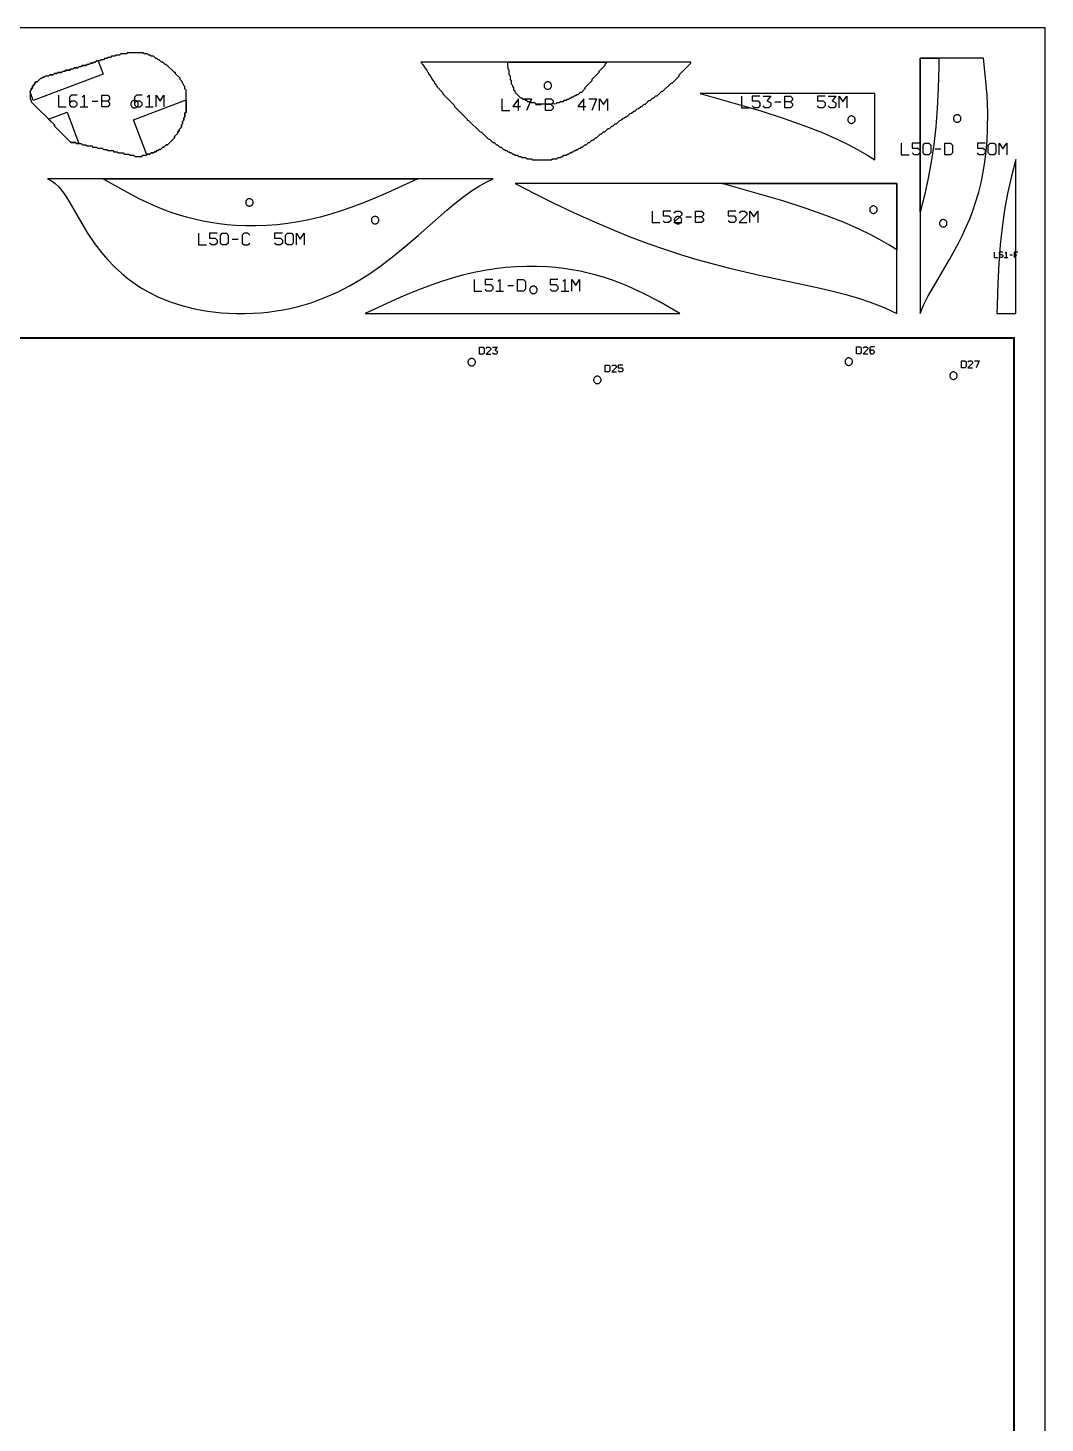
# Model space of a CAD drawing. Header units: millimetres. Extents: x 0 to 1219, y 0 to 1240.
# Drawn here: x 782 to 1219, y 620 to 1219 of the extents above; entities that cross this region are included whole.
import ezdxf

# ---------------------------------------------------------------- set-up
doc = ezdxf.new("R2010")
doc.units = ezdxf.units.MM
for name, color, linetype in [('CUT_DOWEL_3.2', 2, 'Continuous'), ('CUT_OUTER', 1, 'Continuous'), ('ENGRAVE_BLDG_BOX', 5, 'Continuous'), ('ENGRAVE_BLDG_FOOTPRINT', 8, 'Continuous'), ('ENGRAVE_NEXT', 3, 'Continuous'), ('ENGRAVE_TEXT', 2, 'Continuous'), ('SHEET_EDGE', 7, 'Continuous')]:
    doc.layers.add(name, color=color, linetype=linetype)

msp = doc.modelspace()

# ---------------------------------------------------------------- linework, layer by layer
at = {"layer": 'CUT_DOWEL_3.2'}
for points in [[(1005.48, 1192.82), (1005.69, 1192.83), (1005.9, 1192.87), (1006.09, 1192.94), (1006.28, 1193.03), (1006.46, 1193.15), (1006.61, 1193.29), (1006.75, 1193.44), (1006.87, 1193.62), (1006.96, 1193.81), (1007.03, 1194), (1007.07, 1194.21), (1007.08, 1194.42), (1007.07, 1194.63), (1007.03, 1194.83), (1006.96, 1195.03), (1006.87, 1195.22), (1006.75, 1195.39), (1006.61, 1195.55), (1006.46, 1195.69), (1006.28, 1195.8), (1006.09, 1195.9), (1005.9, 1195.96), (1005.69, 1196), (1005.48, 1196.02), (1005.27, 1196), (1005.07, 1195.96), (1004.87, 1195.9), (1004.68, 1195.8), (1004.51, 1195.69), (1004.35, 1195.55), (1004.21, 1195.39), (1004.1, 1195.22), (1004, 1195.03), (1003.94, 1194.83), (1003.9, 1194.63), (1003.88, 1194.42), (1003.9, 1194.21), (1003.94, 1194), (1004, 1193.81), (1004.1, 1193.62), (1004.21, 1193.44), (1004.35, 1193.29), (1004.51, 1193.15), (1004.68, 1193.03), (1004.87, 1192.94), (1005.07, 1192.87), (1005.27, 1192.83), (1005.48, 1192.82)], [(826.33, 1186.43), (826.34, 1186.22), (826.38, 1186.01), (826.45, 1185.82), (826.54, 1185.63), (826.66, 1185.45), (826.8, 1185.3), (826.95, 1185.16), (827.13, 1185.04), (827.32, 1184.95), (827.51, 1184.88), (827.72, 1184.84), (827.93, 1184.83), (828.14, 1184.84), (828.34, 1184.88), (828.54, 1184.95), (828.73, 1185.04), (828.9, 1185.16), (829.06, 1185.3), (829.2, 1185.45), (829.31, 1185.63), (829.41, 1185.82), (829.47, 1186.01), (829.51, 1186.22), (829.53, 1186.43), (829.51, 1186.64), (829.47, 1186.84), (829.41, 1187.04), (829.31, 1187.23), (829.2, 1187.4), (829.06, 1187.56), (828.9, 1187.7), (828.73, 1187.81), (828.54, 1187.91), (828.34, 1187.97), (828.14, 1188.01), (827.93, 1188.03), (827.72, 1188.01), (827.51, 1187.97), (827.32, 1187.91), (827.13, 1187.81), (826.95, 1187.7), (826.8, 1187.56), (826.66, 1187.4), (826.54, 1187.23), (826.45, 1187.04), (826.38, 1186.84), (826.34, 1186.64), (826.33, 1186.43)], [(1135.98, 1181.39), (1135.77, 1181.38), (1135.57, 1181.34), (1135.37, 1181.27), (1135.18, 1181.18), (1135.01, 1181.06), (1134.85, 1180.92), (1134.71, 1180.76), (1134.6, 1180.59), (1134.5, 1180.4), (1134.44, 1180.2), (1134.4, 1180), (1134.38, 1179.79), (1134.4, 1179.58), (1134.44, 1179.38), (1134.5, 1179.18), (1134.6, 1178.99), (1134.71, 1178.82), (1134.85, 1178.66), (1135.01, 1178.52), (1135.18, 1178.4), (1135.37, 1178.31), (1135.57, 1178.24), (1135.77, 1178.2), (1135.98, 1178.19), (1136.19, 1178.2), (1136.4, 1178.24), (1136.59, 1178.31), (1136.78, 1178.4), (1136.96, 1178.52), (1137.11, 1178.66), (1137.25, 1178.82), (1137.37, 1178.99), (1137.46, 1179.18), (1137.53, 1179.38), (1137.57, 1179.58), (1137.58, 1179.79), (1137.57, 1180), (1137.53, 1180.2), (1137.46, 1180.4), (1137.37, 1180.59), (1137.25, 1180.76), (1137.11, 1180.92), (1136.96, 1181.06), (1136.78, 1181.18), (1136.59, 1181.27), (1136.4, 1181.34), (1136.19, 1181.38), (1135.98, 1181.39)], [(1181.44, 1181.86), (1181.23, 1181.84), (1181.03, 1181.8), (1180.83, 1181.73), (1180.64, 1181.64), (1180.47, 1181.52), (1180.31, 1181.39), (1180.17, 1181.23), (1180.05, 1181.06), (1179.96, 1180.87), (1179.89, 1180.67), (1179.85, 1180.46), (1179.84, 1180.26), (1179.85, 1180.05), (1179.89, 1179.84), (1179.96, 1179.64), (1180.05, 1179.46), (1180.17, 1179.28), (1180.31, 1179.12), (1180.47, 1178.99), (1180.64, 1178.87), (1180.83, 1178.78), (1181.03, 1178.71), (1181.23, 1178.67), (1181.44, 1178.66), (1181.65, 1178.67), (1181.85, 1178.71), (1182.05, 1178.78), (1182.24, 1178.87), (1182.41, 1178.99), (1182.57, 1179.12), (1182.71, 1179.28), (1182.83, 1179.46), (1182.92, 1179.64), (1182.99, 1179.84), (1183.03, 1180.05), (1183.04, 1180.26), (1183.03, 1180.46), (1182.99, 1180.67), (1182.92, 1180.87), (1182.83, 1181.06), (1182.71, 1181.23), (1182.57, 1181.39), (1182.41, 1181.52), (1182.24, 1181.64), (1182.05, 1181.73), (1181.85, 1181.8), (1181.65, 1181.84), (1181.44, 1181.86)], [(878.87, 1144.23), (878.86, 1144.44), (878.82, 1144.64), (878.75, 1144.84), (878.66, 1145.03), (878.54, 1145.2), (878.4, 1145.36), (878.24, 1145.5), (878.07, 1145.62), (877.88, 1145.71), (877.68, 1145.78), (877.48, 1145.82), (877.27, 1145.83), (877.06, 1145.82), (876.86, 1145.78), (876.66, 1145.71), (876.47, 1145.62), (876.3, 1145.5), (876.14, 1145.36), (876, 1145.2), (875.88, 1145.03), (875.79, 1144.84), (875.73, 1144.64), (875.68, 1144.44), (875.67, 1144.23), (875.68, 1144.02), (875.73, 1143.82), (875.79, 1143.62), (875.88, 1143.43), (876, 1143.26), (876.14, 1143.1), (876.3, 1142.96), (876.47, 1142.84), (876.66, 1142.75), (876.86, 1142.69), (877.06, 1142.64), (877.27, 1142.63), (877.48, 1142.64), (877.68, 1142.69), (877.88, 1142.75), (878.07, 1142.84), (878.24, 1142.96), (878.4, 1143.1), (878.54, 1143.26), (878.66, 1143.43), (878.75, 1143.62), (878.82, 1143.82), (878.86, 1144.02), (878.87, 1144.23)], [(1145.43, 1142.71), (1145.22, 1142.7), (1145.02, 1142.66), (1144.82, 1142.59), (1144.63, 1142.5), (1144.46, 1142.38), (1144.3, 1142.25), (1144.16, 1142.09), (1144.05, 1141.91), (1143.95, 1141.73), (1143.89, 1141.53), (1143.85, 1141.32), (1143.83, 1141.11), (1143.85, 1140.91), (1143.89, 1140.7), (1143.95, 1140.5), (1144.05, 1140.31), (1144.16, 1140.14), (1144.3, 1139.98), (1144.46, 1139.85), (1144.63, 1139.73), (1144.82, 1139.64), (1145.02, 1139.57), (1145.22, 1139.53), (1145.43, 1139.51), (1145.64, 1139.53), (1145.85, 1139.57), (1146.04, 1139.64), (1146.23, 1139.73), (1146.41, 1139.85), (1146.56, 1139.98), (1146.7, 1140.14), (1146.82, 1140.31), (1146.91, 1140.5), (1146.98, 1140.7), (1147.02, 1140.91), (1147.03, 1141.11), (1147.02, 1141.32), (1146.98, 1141.53), (1146.91, 1141.73), (1146.82, 1141.91), (1146.7, 1142.09), (1146.56, 1142.25), (1146.41, 1142.38), (1146.23, 1142.5), (1146.04, 1142.59), (1145.85, 1142.66), (1145.64, 1142.7), (1145.43, 1142.71)], [(932.87, 1136.6), (932.86, 1136.81), (932.82, 1137.01), (932.75, 1137.21), (932.66, 1137.4), (932.54, 1137.57), (932.4, 1137.73), (932.25, 1137.87), (932.07, 1137.99), (931.88, 1138.08), (931.69, 1138.15), (931.48, 1138.19), (931.27, 1138.2), (931.06, 1138.19), (930.86, 1138.15), (930.66, 1138.08), (930.47, 1137.99), (930.3, 1137.87), (930.14, 1137.73), (930, 1137.57), (929.89, 1137.4), (929.79, 1137.21), (929.73, 1137.01), (929.68, 1136.81), (929.67, 1136.6), (929.68, 1136.39), (929.73, 1136.19), (929.79, 1135.99), (929.89, 1135.8), (930, 1135.63), (930.14, 1135.47), (930.3, 1135.33), (930.47, 1135.21), (930.66, 1135.12), (930.86, 1135.05), (931.06, 1135.01), (931.27, 1135), (931.48, 1135.01), (931.69, 1135.05), (931.88, 1135.12), (932.07, 1135.21), (932.25, 1135.33), (932.4, 1135.47), (932.54, 1135.63), (932.66, 1135.8), (932.75, 1135.99), (932.82, 1136.19), (932.86, 1136.39), (932.87, 1136.6)], [(1061.43, 1138.21), (1061.22, 1138.19), (1061.02, 1138.15), (1060.82, 1138.09), (1060.63, 1137.99), (1060.46, 1137.88), (1060.3, 1137.74), (1060.16, 1137.58), (1060.05, 1137.41), (1059.95, 1137.22), (1059.89, 1137.02), (1059.85, 1136.82), (1059.83, 1136.61), (1059.85, 1136.4), (1059.89, 1136.19), (1059.95, 1136), (1060.05, 1135.81), (1060.16, 1135.63), (1060.3, 1135.48), (1060.46, 1135.34), (1060.63, 1135.22), (1060.82, 1135.13), (1061.02, 1135.06), (1061.22, 1135.02), (1061.43, 1135.01), (1061.64, 1135.02), (1061.85, 1135.06), (1062.04, 1135.13), (1062.23, 1135.22), (1062.41, 1135.34), (1062.56, 1135.48), (1062.7, 1135.63), (1062.82, 1135.81), (1062.91, 1136), (1062.98, 1136.19), (1063.02, 1136.4), (1063.03, 1136.61), (1063.02, 1136.82), (1062.98, 1137.02), (1062.91, 1137.22), (1062.82, 1137.41), (1062.7, 1137.58), (1062.56, 1137.74), (1062.41, 1137.88), (1062.23, 1137.99), (1062.04, 1138.09), (1061.85, 1138.15), (1061.64, 1138.19), (1061.43, 1138.21)], [(1175.44, 1136.86), (1175.23, 1136.84), (1175.03, 1136.8), (1174.83, 1136.73), (1174.64, 1136.64), (1174.47, 1136.52), (1174.31, 1136.39), (1174.17, 1136.23), (1174.05, 1136.06), (1173.96, 1135.87), (1173.89, 1135.67), (1173.85, 1135.46), (1173.84, 1135.26), (1173.85, 1135.05), (1173.89, 1134.84), (1173.96, 1134.64), (1174.05, 1134.46), (1174.17, 1134.28), (1174.31, 1134.12), (1174.47, 1133.99), (1174.64, 1133.87), (1174.83, 1133.78), (1175.03, 1133.71), (1175.23, 1133.67), (1175.44, 1133.66), (1175.65, 1133.67), (1175.85, 1133.71), (1176.05, 1133.78), (1176.24, 1133.87), (1176.41, 1133.99), (1176.57, 1134.12), (1176.71, 1134.28), (1176.83, 1134.46), (1176.92, 1134.64), (1176.99, 1134.84), (1177.03, 1135.05), (1177.04, 1135.26), (1177.03, 1135.46), (1176.99, 1135.67), (1176.92, 1135.87), (1176.83, 1136.06), (1176.71, 1136.23), (1176.57, 1136.39), (1176.41, 1136.52), (1176.24, 1136.64), (1176.05, 1136.73), (1175.85, 1136.8), (1175.65, 1136.84), (1175.44, 1136.86)], [(997.72, 1106.64), (997.73, 1106.43), (997.77, 1106.23), (997.84, 1106.03), (997.93, 1105.84), (998.05, 1105.67), (998.19, 1105.51), (998.35, 1105.37), (998.52, 1105.25), (998.71, 1105.16), (998.91, 1105.1), (999.11, 1105.05), (999.32, 1105.04), (999.53, 1105.05), (999.73, 1105.1), (999.93, 1105.16), (1000.12, 1105.25), (1000.29, 1105.37), (1000.45, 1105.51), (1000.59, 1105.67), (1000.71, 1105.84), (1000.8, 1106.03), (1000.87, 1106.23), (1000.91, 1106.43), (1000.92, 1106.64), (1000.91, 1106.85), (1000.87, 1107.05), (1000.8, 1107.25), (1000.71, 1107.44), (1000.59, 1107.61), (1000.45, 1107.77), (1000.29, 1107.91), (1000.12, 1108.03), (999.93, 1108.12), (999.73, 1108.19), (999.53, 1108.23), (999.32, 1108.24), (999.11, 1108.23), (998.91, 1108.19), (998.71, 1108.12), (998.52, 1108.03), (998.35, 1107.91), (998.19, 1107.77), (998.05, 1107.61), (997.93, 1107.44), (997.84, 1107.25), (997.77, 1107.05), (997.73, 1106.85), (997.72, 1106.64)], [(974.38, 1075.61), (974.37, 1075.82), (974.33, 1076.02), (974.26, 1076.22), (974.17, 1076.41), (974.05, 1076.58), (973.92, 1076.74), (973.76, 1076.88), (973.58, 1077), (973.4, 1077.09), (973.2, 1077.15), (972.99, 1077.2), (972.78, 1077.21), (972.58, 1077.2), (972.37, 1077.15), (972.17, 1077.09), (971.98, 1077), (971.81, 1076.88), (971.65, 1076.74), (971.52, 1076.58), (971.4, 1076.41), (971.31, 1076.22), (971.24, 1076.02), (971.2, 1075.82), (971.18, 1075.61), (971.2, 1075.4), (971.24, 1075.2), (971.31, 1075), (971.4, 1074.81), (971.52, 1074.64), (971.65, 1074.48), (971.81, 1074.34), (971.98, 1074.22), (972.17, 1074.13), (972.37, 1074.06), (972.58, 1074.02), (972.78, 1074.01), (972.99, 1074.02), (973.2, 1074.06), (973.4, 1074.13), (973.58, 1074.22), (973.76, 1074.34), (973.92, 1074.48), (974.05, 1074.64), (974.17, 1074.81), (974.26, 1075), (974.33, 1075.2), (974.37, 1075.4), (974.38, 1075.61)], [(1136.42, 1075.81), (1136.41, 1076.02), (1136.37, 1076.22), (1136.3, 1076.42), (1136.21, 1076.61), (1136.09, 1076.78), (1135.96, 1076.94), (1135.8, 1077.08), (1135.62, 1077.2), (1135.44, 1077.29), (1135.24, 1077.36), (1135.03, 1077.4), (1134.82, 1077.41), (1134.62, 1077.4), (1134.41, 1077.36), (1134.21, 1077.29), (1134.02, 1077.2), (1133.85, 1077.08), (1133.69, 1076.94), (1133.55, 1076.78), (1133.44, 1076.61), (1133.35, 1076.42), (1133.28, 1076.22), (1133.24, 1076.02), (1133.22, 1075.81), (1133.24, 1075.6), (1133.28, 1075.4), (1133.35, 1075.2), (1133.44, 1075.01), (1133.55, 1074.84), (1133.69, 1074.68), (1133.85, 1074.54), (1134.02, 1074.42), (1134.21, 1074.33), (1134.41, 1074.26), (1134.62, 1074.22), (1134.82, 1074.21), (1135.03, 1074.22), (1135.24, 1074.26), (1135.44, 1074.33), (1135.62, 1074.42), (1135.8, 1074.54), (1135.96, 1074.68), (1136.09, 1074.84), (1136.21, 1075.01), (1136.3, 1075.2), (1136.37, 1075.4), (1136.41, 1075.6), (1136.42, 1075.81)], [(1028.38, 1067.98), (1028.37, 1068.19), (1028.33, 1068.39), (1028.26, 1068.59), (1028.17, 1068.78), (1028.05, 1068.95), (1027.92, 1069.11), (1027.76, 1069.25), (1027.58, 1069.36), (1027.4, 1069.46), (1027.2, 1069.52), (1026.99, 1069.57), (1026.78, 1069.58), (1026.58, 1069.57), (1026.37, 1069.52), (1026.17, 1069.46), (1025.98, 1069.36), (1025.81, 1069.25), (1025.65, 1069.11), (1025.52, 1068.95), (1025.4, 1068.78), (1025.31, 1068.59), (1025.24, 1068.39), (1025.2, 1068.19), (1025.18, 1067.98), (1025.2, 1067.77), (1025.24, 1067.57), (1025.31, 1067.37), (1025.4, 1067.18), (1025.52, 1067.01), (1025.65, 1066.85), (1025.81, 1066.71), (1025.98, 1066.59), (1026.17, 1066.5), (1026.37, 1066.43), (1026.58, 1066.39), (1026.78, 1066.38), (1026.99, 1066.39), (1027.2, 1066.43), (1027.4, 1066.5), (1027.58, 1066.59), (1027.76, 1066.71), (1027.92, 1066.85), (1028.05, 1067.01), (1028.17, 1067.18), (1028.26, 1067.37), (1028.33, 1067.57), (1028.37, 1067.77), (1028.38, 1067.98)], [(1181.42, 1069.81), (1181.41, 1070.02), (1181.37, 1070.22), (1181.3, 1070.42), (1181.21, 1070.61), (1181.09, 1070.78), (1180.96, 1070.94), (1180.8, 1071.08), (1180.62, 1071.2), (1180.44, 1071.29), (1180.24, 1071.36), (1180.03, 1071.4), (1179.82, 1071.41), (1179.62, 1071.4), (1179.41, 1071.36), (1179.21, 1071.29), (1179.02, 1071.2), (1178.85, 1071.08), (1178.69, 1070.94), (1178.55, 1070.78), (1178.44, 1070.61), (1178.35, 1070.42), (1178.28, 1070.22), (1178.24, 1070.02), (1178.22, 1069.81), (1178.24, 1069.6), (1178.28, 1069.4), (1178.35, 1069.2), (1178.44, 1069.01), (1178.55, 1068.84), (1178.69, 1068.68), (1178.85, 1068.54), (1179.02, 1068.42), (1179.21, 1068.33), (1179.41, 1068.26), (1179.62, 1068.22), (1179.82, 1068.21), (1180.03, 1068.22), (1180.24, 1068.26), (1180.44, 1068.33), (1180.62, 1068.42), (1180.8, 1068.54), (1180.96, 1068.68), (1181.09, 1068.84), (1181.21, 1069.01), (1181.3, 1069.2), (1181.37, 1069.4), (1181.41, 1069.6), (1181.42, 1069.81)]]:
    msp.add_lwpolyline(points, close=True, dxfattribs=at)
at = {"layer": 'CUT_OUTER'}
for points in [[(831.51, 1208.53), (825.01, 1208.53), (824.51, 1208.04), (822.01, 1208.03), (821.51, 1207.55), (820.01, 1207.53), (819.51, 1207.05), (818.01, 1207.03), (817.51, 1206.55), (816.51, 1206.53), (816.01, 1206.05), (815.01, 1206.03), (814.51, 1205.55), (813.51, 1205.53), (813.01, 1205.05), (811.51, 1205.03), (811.01, 1204.55), (810.47, 1204.52), (810.01, 1204.05), (809.01, 1204.04), (808.51, 1203.55), (807.51, 1203.54), (807.01, 1203.06), (805.51, 1203.03), (805.01, 1202.55), (804.01, 1202.54), (803.51, 1202.06), (802.01, 1202.03), (801.51, 1201.55), (800.51, 1201.54), (800.01, 1201.06), (798.51, 1201.03), (798.01, 1200.55), (797.01, 1200.54), (796.51, 1200.06), (795.01, 1200.03), (794.51, 1199.55), (793.51, 1199.54), (793.01, 1199.05), (791.51, 1199.03), (791.01, 1198.55), (789.51, 1198.53), (789.01, 1198.04), (788.49, 1198.02), (788.01, 1197.54), (787.51, 1197.53), (786.01, 1196.04), (785.51, 1196.03), (785, 1195.52), (784.98, 1195.02), (784, 1194.02), (783.99, 1193.52), (783.51, 1193.04), (783.49, 1192.52), (783, 1192.02), (783, 1188.52), (783.49, 1188.02), (783.51, 1187.49), (793.47, 1177.52), (793.51, 1176.99), (800.51, 1170), (802.51, 1169.99), (803.01, 1169.5), (805.01, 1169.48), (805.51, 1169), (807.01, 1168.98), (807.51, 1168.5), (809.51, 1168.48), (810.01, 1168), (811.51, 1167.98), (812.01, 1167.5), (814.01, 1167.48), (814.51, 1167), (816.01, 1166.98), (816.51, 1166.5), (818.51, 1166.48), (819.01, 1166), (820.51, 1165.98), (821.01, 1165.5), (823.01, 1165.48), (823.51, 1165), (825.51, 1164.98), (826.01, 1164.5), (827.51, 1164.48), (828.01, 1164), (831.01, 1164), (831.51, 1164.48), (833.01, 1164.5), (833.51, 1164.98), (834.51, 1165), (835.01, 1165.48), (836.01, 1165.5), (836.51, 1165.99), (837.04, 1166.02), (837.51, 1166.49), (838.01, 1166.5), (838.51, 1166.99), (839.01, 1167), (840.01, 1167.98), (840.54, 1168.02), (841.51, 1168.98), (842.04, 1169.02), (845.01, 1171.99), (845.05, 1172.52), (846.53, 1174.02), (846.54, 1174.52), (847.03, 1175.02), (847.05, 1175.52), (848.03, 1176.52), (848.04, 1177.52), (848.53, 1178.02), (848.55, 1179.02), (849.03, 1179.52), (849.04, 1180.52), (849.53, 1181.02), (849.54, 1182.52), (850.03, 1183.02), (850.03, 1192.52), (849.54, 1193.02), (849.53, 1194.02), (849.04, 1194.52), (849.01, 1195.04), (848.54, 1195.52), (848.53, 1196.02), (847.54, 1197.02), (847.51, 1197.54), (845.54, 1199.52), (845.51, 1200.03), (845.01, 1200.04), (841.53, 1203.52), (841.01, 1203.54), (840.01, 1204.53), (839.51, 1204.54), (838.51, 1205.53), (838.01, 1205.54), (837.51, 1206.03), (837.01, 1206.04), (836.01, 1207.03), (835.01, 1207.04), (834.54, 1207.52), (834.01, 1207.54), (833.51, 1208.03), (832.01, 1208.04), (831.51, 1208.53)], [(1194.51, 1175.68), (1194.54, 1182.68), (1194.24, 1190.18), (1193.65, 1197.68), (1192.7, 1206.18), (1165.5, 1206.18), (1165.5, 1096.5), (1167, 1100.09), (1169, 1104.05), (1171.5, 1108.46), (1178.16, 1119.68), (1181.99, 1126.68), (1183.73, 1130.18), (1185.34, 1133.68), (1186.8, 1137.18), (1187.95, 1140.18), (1189.33, 1144.18), (1190.66, 1148.68), (1191.66, 1152.68), (1192.6, 1157.18), (1193.34, 1161.68), (1193.89, 1166.18), (1194.27, 1170.68), (1194.51, 1175.68)], [(951, 1204.52), (951.42, 1204.02), (951.65, 1203.52), (952.47, 1202.52), (952.68, 1202.02), (953.5, 1201.02), (953.69, 1200.52), (954.08, 1200.02), (954.23, 1199.52), (955.09, 1198.52), (955.24, 1198.02), (955.65, 1197.52), (955.77, 1197.02), (956.66, 1196.02), (956.79, 1195.52), (956.95, 1195.31), (957.7, 1194.52), (957.81, 1194.02), (960.23, 1191.52), (960.33, 1191.02), (960.45, 1190.87), (965.29, 1186.02), (965.36, 1185.52), (965.45, 1185.41), (970.85, 1180.02), (970.89, 1179.52), (971.45, 1179.42), (976.39, 1174.52), (976.95, 1174.44), (979.9, 1171.52), (980.45, 1171.46), (981.91, 1170.02), (982.45, 1169.96), (983.45, 1168.99), (983.95, 1168.97), (984.95, 1167.99), (985.45, 1167.97), (986.45, 1166.99), (986.95, 1166.98), (987.45, 1166.49), (987.95, 1166.48), (988.45, 1165.99), (988.95, 1165.98), (989.45, 1165.49), (989.95, 1165.48), (990.45, 1165), (990.95, 1164.98), (991.45, 1164.5), (992.45, 1164.48), (992.95, 1164), (993.95, 1163.98), (994.45, 1163.5), (995.95, 1163.48), (996.45, 1163), (998.45, 1162.99), (998.95, 1162.5), (1001.95, 1162.5), (1006.95, 1162.5), (1007.45, 1162.99), (1009.45, 1163), (1009.95, 1163.49), (1010.95, 1163.5), (1011.45, 1163.99), (1011.98, 1164.02), (1012.45, 1164.49), (1013.45, 1164.5), (1013.95, 1164.99), (1014.45, 1165), (1014.95, 1165.49), (1015.45, 1165.5), (1015.95, 1165.99), (1016.45, 1166), (1016.95, 1166.49), (1017.45, 1166.5), (1017.95, 1166.99), (1018.45, 1167), (1018.95, 1167.49), (1019.45, 1167.5), (1019.95, 1167.99), (1020.45, 1168), (1021.45, 1168.99), (1021.95, 1169), (1022.95, 1169.99), (1023.45, 1170), (1024.45, 1170.99), (1024.97, 1171.02), (1025.95, 1171.99), (1026.45, 1172), (1027.95, 1173.49), (1028.45, 1173.5), (1029.45, 1174.49), (1029.95, 1174.5), (1031.45, 1175.99), (1031.95, 1176), (1032.95, 1176.99), (1033.45, 1177), (1034.45, 1177.99), (1034.95, 1178), (1036.45, 1179.49), (1036.95, 1179.5), (1037.95, 1180.49), (1038.45, 1180.5), (1038.95, 1180.99), (1039.45, 1181), (1040.95, 1182.49), (1041.45, 1182.5), (1042.45, 1183.49), (1042.95, 1183.5), (1043.95, 1184.49), (1044.47, 1184.52), (1045.45, 1185.49), (1045.95, 1185.5), (1046.95, 1186.49), (1047.45, 1186.5), (1048.95, 1187.99), (1049.45, 1188), (1050.45, 1188.99), (1050.95, 1189), (1051.95, 1189.99), (1052.47, 1190.02), (1054.45, 1191.99), (1054.97, 1192.02), (1058.45, 1195.49), (1058.95, 1195.5), (1059.47, 1196.02), (1061.95, 1198.5), (1061.98, 1199.02), (1066.95, 1204), (1066.98, 1204.52), (951, 1204.52)], [(1146.08, 1162.97), (1146.08, 1190.97), (1071, 1190.97), (1086.08, 1186.78), (1097.08, 1183.55), (1107.08, 1180.35), (1115.58, 1177.34), (1123.08, 1174.38), (1130.08, 1171.28), (1134.58, 1169.08), (1138.58, 1166.96), (1142.58, 1164.67), (1146.08, 1162.5), (1146.08, 1162.97)], [(1198.56, 1100), (1198.5, 1096.5), (1206.56, 1096.5), (1206.56, 1162.64), (1204.73, 1155.5), (1203.07, 1148), (1201.8, 1141), (1200.71, 1133.5), (1199.88, 1126), (1199.25, 1118), (1198.83, 1109.5), (1198.56, 1100)], [(865.24, 1096.84), (868.24, 1096.63), (871.74, 1096.51), (875.24, 1096.5), (878.74, 1096.61), (882.24, 1096.84), (885.24, 1097.14), (888.74, 1097.6), (891.74, 1098.09), (894.74, 1098.69), (897.74, 1099.4), (900.74, 1100.21), (903.74, 1101.13), (906.74, 1102.17), (909.74, 1103.33), (912.74, 1104.61), (915.74, 1106.01), (920.24, 1108.35), (924.74, 1110.98), (929.24, 1113.88), (933.74, 1117.04), (938.74, 1120.83), (944.24, 1125.29), (949.74, 1129.98), (962.18, 1140.87), (965.75, 1143.87), (968.88, 1146.37), (972.74, 1149.2), (976.08, 1151.37), (979.24, 1153.11), (982.06, 1154.37), (790.5, 1154.37), (791.24, 1154.07), (792.24, 1153.53), (793.8, 1152.37), (795.33, 1150.87), (796.96, 1148.87), (798.35, 1146.87), (799.92, 1144.37), (805.24, 1135.17), (807.74, 1131.07), (810.74, 1126.61), (813.74, 1122.66), (816.24, 1119.73), (819.24, 1116.59), (822.24, 1113.82), (825.24, 1111.36), (829.24, 1108.51), (831.24, 1107.25), (833.74, 1105.81), (838.24, 1103.56), (840.74, 1102.48), (843.24, 1101.52), (848.24, 1099.89), (853.74, 1098.52), (859.24, 1097.53), (865.24, 1096.84)], [(1155.53, 1096.79), (1155.53, 1152.29), (991.5, 1152.29), (1000.03, 1147.87), (1008.03, 1143.9), (1016.53, 1139.87), (1024.53, 1136.27), (1032.53, 1132.85), (1040.53, 1129.64), (1048.53, 1126.63), (1056.03, 1124), (1062.53, 1121.87), (1069.53, 1119.75), (1076.53, 1117.78), (1083.53, 1115.97), (1096.53, 1112.93), (1122.53, 1107.38), (1128.53, 1105.97), (1133.53, 1104.67), (1139.03, 1103.06), (1144.03, 1101.4), (1150.03, 1099.06), (1153.03, 1097.72), (1155.53, 1096.5), (1155.53, 1096.79)], [(1005.35, 1116.53), (1000.85, 1116.73), (996.35, 1116.74), (991.85, 1116.57), (987.35, 1116.22), (982.85, 1115.68), (978.35, 1114.97), (973.85, 1114.09), (968.85, 1112.91), (964.35, 1111.67), (959.85, 1110.27), (955.35, 1108.73), (950.35, 1106.84), (945.35, 1104.81), (940.35, 1102.64), (927, 1096.5), (1062.24, 1096.5), (1053.35, 1101.59), (1046.35, 1105.26), (1039.85, 1108.25), (1036.35, 1109.67), (1033.35, 1110.78), (1029.85, 1111.94), (1026.35, 1112.98), (1022.85, 1113.88), (1019.35, 1114.66), (1015.85, 1115.31), (1012.35, 1115.83), (1008.85, 1116.24), (1005.35, 1116.53)], [(6, 6), (1206, 6), (1206, 1086), (6, 1086), (6, 6)]]:
    msp.add_lwpolyline(points, close=True, dxfattribs=at)
at = {"layer": 'ENGRAVE_BLDG_BOX'}
for points in [[(814.4, 1199.36), (784.41, 1188.01), (783, 1191.72), (783, 1192.02), (783.49, 1192.52), (783.51, 1193.04), (783.99, 1193.52), (784, 1194.02), (784.98, 1195.02), (785, 1195.52), (785.51, 1196.03), (786.01, 1196.04), (787.51, 1197.53), (788.01, 1197.54), (788.49, 1198.02), (789.01, 1198.04), (789.51, 1198.53), (791.01, 1198.55), (791.51, 1199.03), (793.01, 1199.05), (793.51, 1199.54), (794.51, 1199.55), (795.01, 1200.03), (796.51, 1200.06), (797.01, 1200.54), (798.01, 1200.55), (798.51, 1201.03), (800.01, 1201.06), (800.51, 1201.54), (801.51, 1201.55), (802.01, 1202.03), (803.51, 1202.06), (804.01, 1202.54), (805.01, 1202.55), (805.51, 1203.03), (807.01, 1203.06), (807.51, 1203.54), (808.51, 1203.55), (809.01, 1204.04), (810.01, 1204.05), (810.47, 1204.52), (811.01, 1204.55), (811.51, 1205.03), (812.25, 1205.04), (814.4, 1199.36)], [(827.43, 1179.72), (850.03, 1188.32), (850.03, 1183.02), (849.54, 1182.52), (849.53, 1181.02), (849.04, 1180.52), (849.03, 1179.52), (848.55, 1179.02), (848.53, 1178.02), (848.04, 1177.52), (848.03, 1176.52), (847.05, 1175.52), (847.03, 1175.02), (846.54, 1174.52), (846.53, 1174.02), (845.05, 1172.52), (845.01, 1171.99), (842.04, 1169.02), (841.51, 1168.98), (840.54, 1168.02), (840.01, 1167.98), (839.01, 1167), (838.51, 1166.99), (838.01, 1166.5), (837.51, 1166.49), (837.04, 1166.02), (836.51, 1165.99), (836.01, 1165.5), (835.01, 1165.48), (834.51, 1165), (833.51, 1164.98), (833.17, 1164.65), (827.43, 1179.72)], [(798.9, 1183.02), (804.02, 1169.49), (803.01, 1169.5), (802.51, 1169.99), (800.51, 1170), (793.51, 1176.99), (793.47, 1177.52), (790.97, 1180.02), (798.9, 1183.02)]]:
    msp.add_lwpolyline(points, close=True, dxfattribs=at)
at = {"layer": 'ENGRAVE_BLDG_FOOTPRINT'}
for points in [[(784.41, 1188.01), (783, 1191.72), (783, 1192.02), (783.49, 1192.52), (783.51, 1193.04), (783.99, 1193.52), (784, 1194.02), (784.98, 1195.02), (785, 1195.52), (785.51, 1196.03), (786.01, 1196.04), (787.51, 1197.53), (788.01, 1197.54), (788.49, 1198.02), (789.01, 1198.04), (789.51, 1198.53), (791.01, 1198.55), (791.51, 1199.03), (793.01, 1199.05), (793.51, 1199.54), (794.51, 1199.55), (795.01, 1200.03), (796.51, 1200.06), (797.01, 1200.54), (798.01, 1200.55), (798.51, 1201.03), (800.01, 1201.06), (800.51, 1201.54), (801.51, 1201.55), (802.01, 1202.03), (803.51, 1202.06), (804.01, 1202.54), (805.01, 1202.55), (805.51, 1203.03), (807.01, 1203.06), (807.51, 1203.54), (808.51, 1203.55), (809.01, 1204.04), (810.01, 1204.05), (810.47, 1204.52), (811.01, 1204.55), (811.51, 1205.03), (812.25, 1205.04), (814.4, 1199.36), (784.41, 1188.01)], [(827.43, 1179.72), (850.03, 1188.32), (850.03, 1183.02), (849.54, 1182.52), (849.53, 1181.02), (849.04, 1180.52), (849.03, 1179.52), (848.55, 1179.02), (848.53, 1178.02), (848.04, 1177.52), (848.03, 1176.52), (847.05, 1175.52), (847.03, 1175.02), (846.54, 1174.52), (846.53, 1174.02), (845.05, 1172.52), (845.01, 1171.99), (842.04, 1169.02), (841.51, 1168.98), (840.54, 1168.02), (840.01, 1167.98), (839.01, 1167), (838.51, 1166.99), (838.01, 1166.5), (837.51, 1166.49), (837.04, 1166.02), (836.51, 1165.99), (836.01, 1165.5), (835.01, 1165.48), (834.51, 1165), (833.51, 1164.98), (833.17, 1164.65), (827.43, 1179.72)], [(798.9, 1183.02), (804.02, 1169.49), (803.01, 1169.5), (802.51, 1169.99), (800.51, 1170), (793.51, 1176.99), (793.47, 1177.52), (790.97, 1180.02), (798.9, 1183.02)]]:
    msp.add_lwpolyline(points, close=True, dxfattribs=at)
at = {"layer": 'ENGRAVE_NEXT'}
for points in [[(1171.36, 1169.18), (1170.27, 1161.68), (1168.99, 1154.68), (1167.34, 1147.18), (1165.5, 1140.04), (1165.5, 1206.18), (1173.56, 1206.18), (1173.5, 1202.68), (1173.24, 1193.18), (1172.81, 1184.68), (1172.18, 1176.68), (1171.36, 1169.18)], [(1029.99, 1203.52), (1029.95, 1202.99), (1027.49, 1200.52), (1027.45, 1199.99), (1024.49, 1197.02), (1024.45, 1196.49), (1021.48, 1193.52), (1021.47, 1193.02), (1019.95, 1191.5), (1019.45, 1191.49), (1018.45, 1190.5), (1017.95, 1190.49), (1017.45, 1190), (1016.95, 1189.99), (1016.45, 1189.5), (1015.95, 1189.49), (1015.45, 1189), (1014.95, 1188.99), (1014.45, 1188.5), (1013.95, 1188.49), (1013.45, 1188), (1012.45, 1187.99), (1011.95, 1187.5), (1010.95, 1187.49), (1010.45, 1187), (1009.45, 1186.99), (1008.95, 1186.51), (1004.45, 1186.5), (1000.45, 1186.5), (999.95, 1186.99), (998.45, 1187), (997.95, 1187.49), (996.95, 1187.5), (996.45, 1187.99), (995.92, 1188.02), (995.45, 1188.49), (994.95, 1188.5), (994.45, 1188.99), (993.95, 1189), (991.45, 1191.5), (991.42, 1192.02), (990.93, 1192.52), (990.92, 1193.52), (990.45, 1193.98), (990.42, 1194.52), (989.93, 1195.02), (989.91, 1196.52), (989.43, 1197.02), (989.4, 1198.52), (988.92, 1199.02), (988.89, 1201.02), (988.42, 1201.52), (988.37, 1204.02), (987.91, 1204.52), (1030.98, 1204.52), (1029.99, 1203.52)], [(860.74, 1135.56), (857.24, 1136.21), (853.74, 1136.99), (850.24, 1137.89), (846.74, 1138.93), (843.24, 1140.1), (840.24, 1141.2), (836.74, 1142.62), (830.24, 1145.61), (823.24, 1149.28), (814.35, 1154.37), (949.59, 1154.37), (936.24, 1148.23), (931.24, 1146.06), (926.24, 1144.03), (921.24, 1142.14), (916.74, 1140.6), (912.24, 1139.2), (907.74, 1137.96), (902.74, 1136.78), (898.24, 1135.9), (893.74, 1135.19), (889.24, 1134.66), (884.74, 1134.3), (880.24, 1134.13), (875.74, 1134.14), (871.24, 1134.34), (867.74, 1134.63), (864.24, 1135.04), (860.74, 1135.56)], [(1152.03, 1125.99), (1148.03, 1128.28), (1144.03, 1130.4), (1139.53, 1132.6), (1132.53, 1135.7), (1125.03, 1138.67), (1116.53, 1141.68), (1106.53, 1144.87), (1095.53, 1148.11), (1080.45, 1152.29), (1155.53, 1152.29), (1155.53, 1152.29), (1155.53, 1124.05), (1155.53, 1123.82), (1152.03, 1125.99)], [(6.25, 6.25), (1205.75, 6.25), (1205.75, 1085.75), (6.25, 1085.75), (6.25, 6.25)]]:
    msp.add_lwpolyline(points, close=True, dxfattribs=at)
at = {"layer": 'ENGRAVE_TEXT'}
for points in [[(795.22, 1190.25), (795.22, 1185.25), (798.55, 1185.25)], [(803.22, 1190.25), (800.72, 1190.25), (799.89, 1189.42), (799.89, 1186.09), (800.72, 1185.25), (802.39, 1185.25), (803.22, 1186.09), (803.22, 1186.92), (802.39, 1187.75), (800.72, 1187.75), (799.89, 1186.92)], [(805.39, 1189.42), (806.22, 1190.25), (806.22, 1185.25)], [(809.64, 1187.75), (812.14, 1187.75)], [(813.89, 1185.25), (813.89, 1190.25), (816.39, 1190.25), (817.22, 1189.42), (817.22, 1188.59), (816.39, 1187.75), (813.89, 1187.75)], [(816.39, 1187.75), (817.22, 1186.92), (817.22, 1186.09), (816.39, 1185.25), (813.89, 1185.25)], [(831.22, 1190.25), (828.72, 1190.25), (827.89, 1189.42), (827.89, 1186.09), (828.72, 1185.25), (830.39, 1185.25), (831.22, 1186.09), (831.22, 1186.92), (830.39, 1187.75), (828.72, 1187.75), (827.89, 1186.92)], [(833.39, 1189.42), (834.22, 1190.25), (834.22, 1185.25)], [(837.22, 1185.25), (837.22, 1190.25), (838.89, 1187.75), (840.55, 1190.25), (840.55, 1185.25)], [(985.78, 1188.76), (985.78, 1183.76), (989.12, 1183.76)], [(992.95, 1183.76), (992.95, 1188.76), (990.45, 1185.42), (993.78, 1185.42)], [(995.12, 1188.76), (998.45, 1188.76), (996.37, 1183.76)], [(1004.45, 1183.76), (1004.45, 1188.76), (1006.95, 1188.76), (1007.78, 1187.92), (1007.78, 1187.09), (1006.95, 1186.26), (1004.45, 1186.26)], [(1020.95, 1183.76), (1020.95, 1188.76), (1018.45, 1185.42), (1021.78, 1185.42)], [(1023.12, 1188.76), (1026.45, 1188.76), (1024.37, 1183.76)], [(1027.78, 1183.76), (1027.78, 1188.76), (1029.45, 1186.26), (1031.12, 1188.76), (1031.12, 1183.76)], [(1088.67, 1189.91), (1088.67, 1184.91), (1092, 1184.91)], [(1096.67, 1189.91), (1093.33, 1189.91), (1093.33, 1187.82), (1095.83, 1187.82), (1096.67, 1186.99), (1096.67, 1185.74), (1095.83, 1184.91), (1094.17, 1184.91), (1093.33, 1185.74)], [(1098, 1189.91), (1101.33, 1189.91), (1099.67, 1187.82), (1101.33, 1186.99), (1101.33, 1185.74), (1100.5, 1184.91), (1098.83, 1184.91), (1098, 1185.74)], [(1103.08, 1187.41), (1105.58, 1187.41)], [(1107.33, 1184.91), (1107.33, 1189.91), (1109.83, 1189.91), (1110.67, 1189.07), (1110.67, 1188.24), (1109.83, 1187.41), (1107.33, 1187.41)], [(1109.83, 1187.41), (1110.67, 1186.57), (1110.67, 1185.74), (1109.83, 1184.91), (1107.33, 1184.91)], [(1124.67, 1189.91), (1121.33, 1189.91), (1121.33, 1187.82), (1123.83, 1187.82), (1124.67, 1186.99), (1124.67, 1185.74), (1123.83, 1184.91), (1122.17, 1184.91), (1121.33, 1185.74)], [(1126, 1189.91), (1129.33, 1189.91), (1127.67, 1187.82), (1129.33, 1186.99), (1129.33, 1185.74), (1128.5, 1184.91), (1126.83, 1184.91), (1126, 1185.74)], [(1130.67, 1184.91), (1130.67, 1189.91), (1132.33, 1187.41), (1134, 1189.91), (1134, 1184.91)], [(804.55, 1185.25), (807.89, 1185.25)], [(832.55, 1185.25), (835.89, 1185.25)], [(1000.2, 1186.26), (1002.7, 1186.26)], [(1006.95, 1186.26), (1007.78, 1185.42), (1007.78, 1184.59), (1006.95, 1183.76), (1004.45, 1183.76)], [(1157.41, 1169.68), (1157.41, 1164.68), (1160.74, 1164.68)], [(1165.41, 1169.68), (1162.08, 1169.68), (1162.08, 1167.6), (1164.58, 1167.6), (1165.41, 1166.76), (1165.41, 1165.51), (1164.58, 1164.68), (1162.91, 1164.68), (1162.08, 1165.51)], [(1166.74, 1165.51), (1166.74, 1168.85), (1167.58, 1169.68), (1169.24, 1169.68), (1170.08, 1168.85), (1170.08, 1165.51), (1169.24, 1164.68), (1167.58, 1164.68), (1166.74, 1165.51)], [(1176.08, 1164.68), (1176.08, 1169.68), (1178.58, 1169.68), (1179.41, 1168.85), (1179.41, 1165.51), (1178.58, 1164.68), (1176.08, 1164.68)], [(1193.41, 1169.68), (1190.08, 1169.68), (1190.08, 1167.6), (1192.58, 1167.6), (1193.41, 1166.76), (1193.41, 1165.51), (1192.58, 1164.68), (1190.91, 1164.68), (1190.08, 1165.51)], [(1194.74, 1165.51), (1194.74, 1168.85), (1195.58, 1169.68), (1197.24, 1169.68), (1198.08, 1168.85), (1198.08, 1165.51), (1197.24, 1164.68), (1195.58, 1164.68), (1194.74, 1165.51)], [(1199.41, 1164.68), (1199.41, 1169.68), (1201.08, 1167.18), (1202.74, 1169.68), (1202.74, 1164.68)], [(1171.83, 1167.18), (1174.33, 1167.18)], [(1050.36, 1140.53), (1050.36, 1135.53), (1053.7, 1135.53)], [(1058.36, 1140.53), (1055.03, 1140.53), (1055.03, 1138.44), (1057.53, 1138.44), (1058.36, 1137.61), (1058.36, 1136.36), (1057.53, 1135.53), (1055.86, 1135.53), (1055.03, 1136.36)], [(1059.7, 1139.69), (1060.53, 1140.53), (1062.2, 1140.53), (1063.03, 1139.69), (1063.03, 1138.86), (1059.7, 1135.53), (1063.03, 1135.53)], [(1069.03, 1135.53), (1069.03, 1140.53), (1071.53, 1140.53), (1072.36, 1139.69), (1072.36, 1138.86), (1071.53, 1138.03), (1069.03, 1138.03)], [(1086.36, 1140.53), (1083.03, 1140.53), (1083.03, 1138.44), (1085.53, 1138.44), (1086.36, 1137.61), (1086.36, 1136.36), (1085.53, 1135.53), (1083.86, 1135.53), (1083.03, 1136.36)], [(1087.7, 1139.69), (1088.53, 1140.53), (1090.2, 1140.53), (1091.03, 1139.69), (1091.03, 1138.86), (1087.7, 1135.53), (1091.03, 1135.53)], [(1092.36, 1135.53), (1092.36, 1140.53), (1094.03, 1138.03), (1095.7, 1140.53), (1095.7, 1135.53)], [(1064.78, 1138.03), (1067.28, 1138.03)], [(1071.53, 1138.03), (1072.36, 1137.19), (1072.36, 1136.36), (1071.53, 1135.53), (1069.03, 1135.53)], [(855.46, 1130.95), (855.46, 1125.95), (858.79, 1125.95)], [(863.46, 1130.95), (860.12, 1130.95), (860.12, 1128.87), (862.62, 1128.87), (863.46, 1128.03), (863.46, 1126.78), (862.62, 1125.95), (860.96, 1125.95), (860.12, 1126.78)], [(864.79, 1126.78), (864.79, 1130.12), (865.62, 1130.95), (867.29, 1130.95), (868.12, 1130.12), (868.12, 1126.78), (867.29, 1125.95), (865.62, 1125.95), (864.79, 1126.78)], [(869.87, 1128.45), (872.37, 1128.45)], [(877.46, 1130.12), (876.62, 1130.95), (874.96, 1130.95), (874.12, 1130.12), (874.12, 1126.78), (874.96, 1125.95), (876.62, 1125.95), (877.46, 1126.78)], [(891.46, 1130.95), (888.12, 1130.95), (888.12, 1128.87), (890.62, 1128.87), (891.46, 1128.03), (891.46, 1126.78), (890.62, 1125.95), (888.96, 1125.95), (888.12, 1126.78)], [(892.79, 1126.78), (892.79, 1130.12), (893.62, 1130.95), (895.29, 1130.95), (896.12, 1130.12), (896.12, 1126.78), (895.29, 1125.95), (893.62, 1125.95), (892.79, 1126.78)], [(897.46, 1125.95), (897.46, 1130.95), (899.12, 1128.45), (900.79, 1130.95), (900.79, 1125.95)], [(1197.37, 1122.8), (1197.37, 1120.5), (1198.9, 1120.5)], [(1201.05, 1122.8), (1199.52, 1122.8), (1199.52, 1121.84), (1200.67, 1121.84), (1201.05, 1121.46), (1201.05, 1120.88), (1200.67, 1120.5), (1199.9, 1120.5), (1199.52, 1120.88)], [(1202.05, 1122.42), (1202.44, 1122.8), (1202.44, 1120.5)], [(1204.01, 1121.65), (1205.16, 1121.65)], [(1207.5, 1122.8), (1205.97, 1122.8), (1205.97, 1120.5)], [(1205.97, 1121.65), (1207.12, 1121.65)], [(1201.67, 1120.5), (1203.2, 1120.5)], [(973.85, 1111.05), (973.85, 1106.05), (977.19, 1106.05)], [(981.85, 1111.05), (978.52, 1111.05), (978.52, 1108.97), (981.02, 1108.97), (981.85, 1108.14), (981.85, 1106.89), (981.02, 1106.05), (979.35, 1106.05), (978.52, 1106.89)], [(984.02, 1110.22), (984.85, 1111.05), (984.85, 1106.05)], [(992.52, 1106.05), (992.52, 1111.05), (995.02, 1111.05), (995.85, 1110.22), (995.85, 1106.89), (995.02, 1106.05), (992.52, 1106.05)], [(1009.85, 1111.05), (1006.52, 1111.05), (1006.52, 1108.97), (1009.02, 1108.97), (1009.85, 1108.14), (1009.85, 1106.89), (1009.02, 1106.05), (1007.35, 1106.05), (1006.52, 1106.89)], [(1012.02, 1110.22), (1012.85, 1111.05), (1012.85, 1106.05)], [(1015.85, 1106.05), (1015.85, 1111.05), (1017.52, 1108.55), (1019.19, 1111.05), (1019.19, 1106.05)], [(983.19, 1106.05), (986.52, 1106.05)], [(988.27, 1108.55), (990.77, 1108.55)], [(1011.19, 1106.05), (1014.52, 1106.05)], [(976.18, 1079.01), (976.18, 1082.01), (977.68, 1082.01), (978.18, 1081.51), (978.18, 1079.51), (977.68, 1079.01), (976.18, 1079.01)], [(978.98, 1081.51), (979.48, 1082.01), (980.48, 1082.01), (980.98, 1081.51), (980.98, 1081.01), (978.98, 1079.01), (980.98, 1079.01)], [(981.78, 1082.01), (983.78, 1082.01), (982.78, 1080.76), (983.78, 1080.26), (983.78, 1079.51), (983.28, 1079.01), (982.28, 1079.01), (981.78, 1079.51)], [(1138.22, 1079.21), (1138.22, 1082.21), (1139.72, 1082.21), (1140.22, 1081.71), (1140.22, 1079.71), (1139.72, 1079.21), (1138.22, 1079.21)], [(1141.02, 1081.71), (1141.52, 1082.21), (1142.52, 1082.21), (1143.02, 1081.71), (1143.02, 1081.21), (1141.02, 1079.21), (1143.02, 1079.21)], [(1145.82, 1082.21), (1144.32, 1082.21), (1143.82, 1081.71), (1143.82, 1079.71), (1144.32, 1079.21), (1145.32, 1079.21), (1145.82, 1079.71), (1145.82, 1080.21), (1145.32, 1080.71), (1144.32, 1080.71), (1143.82, 1080.21)], [(1030.18, 1071.38), (1030.18, 1074.38), (1031.68, 1074.38), (1032.18, 1073.88), (1032.18, 1071.88), (1031.68, 1071.38), (1030.18, 1071.38)], [(1032.98, 1073.88), (1033.48, 1074.38), (1034.48, 1074.38), (1034.98, 1073.88), (1034.98, 1073.38), (1032.98, 1071.38), (1034.98, 1071.38)], [(1037.78, 1074.38), (1035.78, 1074.38), (1035.78, 1073.13), (1037.28, 1073.13), (1037.78, 1072.63), (1037.78, 1071.88), (1037.28, 1071.38), (1036.28, 1071.38), (1035.78, 1071.88)], [(1183.22, 1073.21), (1183.22, 1076.21), (1184.72, 1076.21), (1185.22, 1075.71), (1185.22, 1073.71), (1184.72, 1073.21), (1183.22, 1073.21)], [(1186.02, 1075.71), (1186.52, 1076.21), (1187.52, 1076.21), (1188.02, 1075.71), (1188.02, 1075.21), (1186.02, 1073.21), (1188.02, 1073.21)], [(1188.82, 1076.21), (1190.82, 1076.21), (1189.57, 1073.21)]]:
    msp.add_lwpolyline(points, dxfattribs=at)
at = {"layer": 'SHEET_EDGE'}
msp.add_lwpolyline([(0, 0), (1219.2, 0), (1219.2, 1219.2), (0, 1219.2)], close=True, dxfattribs=at)

doc.saveas('drawing.dxf')
